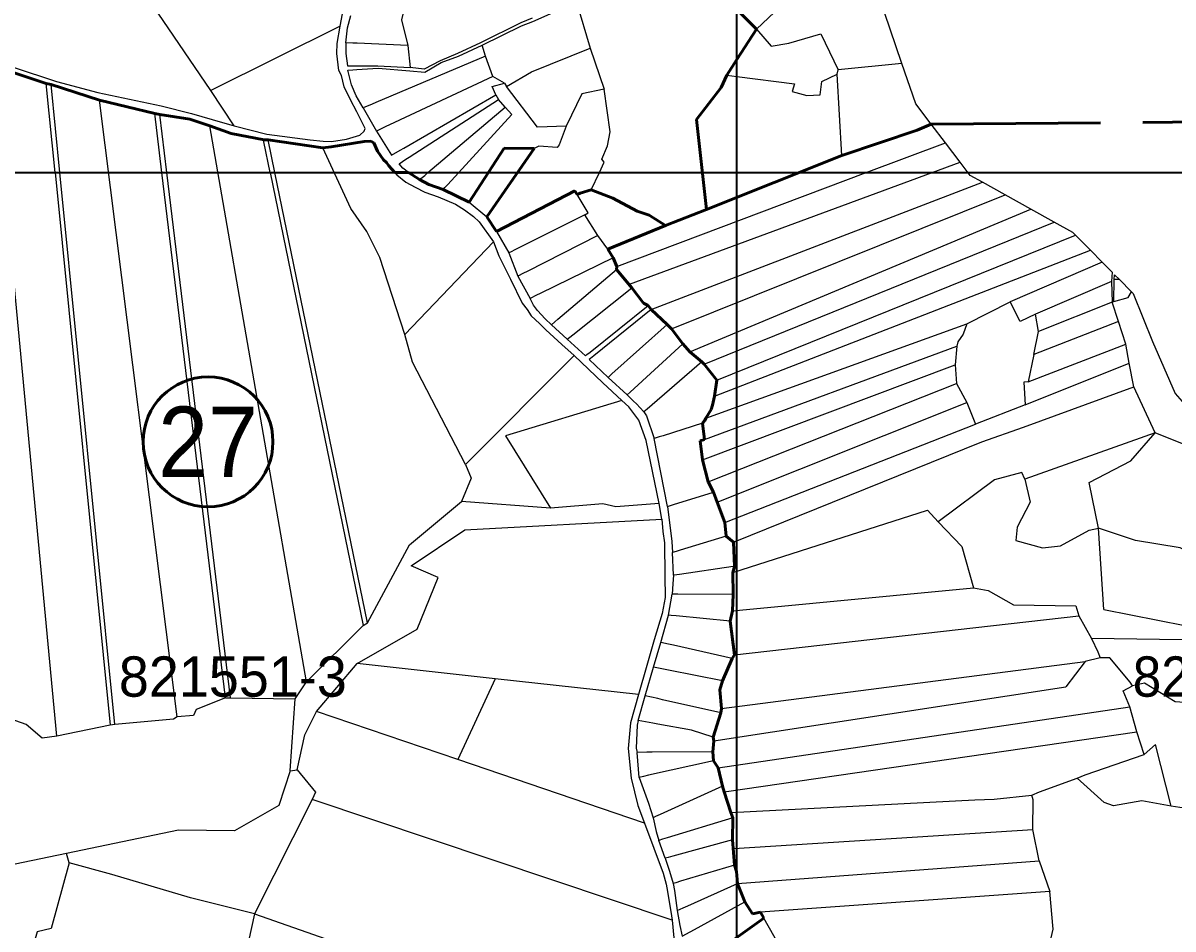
# Model space of a CAD drawing. Header units: metres. Extents: x 548568 to 557107, y 1817749 to 1829427.
# Drawn here: x 553292 to 554433, y 1820250 to 1821148 of the extents above; entities that cross this region are included whole.
import ezdxf
from ezdxf.enums import TextEntityAlignment as Align

# ---------------------------------------------------------------- set-up
doc = ezdxf.new("R2010")
doc.units = ezdxf.units.M
doc.header["$LTSCALE"] = 28
doc.linetypes.add('LONG_DASHED', pattern=[7.5, 6, -1.5])
for name, color, linetype, lineweight in [('10', 7, 'Continuous', 13), ('23', 7, 'Continuous', 13), ('32', 7, 'Continuous', 13), ('34', 7, 'LONG_DASHED', 40), ('54', 7, 'Continuous', 25), ('63', 7, 'Continuous', 40)]:
    doc.layers.add(name, color=color, linetype=linetype, lineweight=lineweight)
doc.layers.add('55', color=7, linetype='Continuous')

msp = doc.modelspace()

# ---------------------------------------------------------------- linework, layer by layer
at = {"layer": '10'}
for p, q in [((553478.05, 1821081.3), (553317.09, 1821319.5)), ((553841.04, 1821169.06), (553854.55, 1821123.48)), ((554019.31, 1821142.43), (554000, 1821161.57)), ((554019.31, 1821142.43), (554000, 1821161.57)), ((553606.49, 1821145.23), (553478.05, 1821081.3)), ((554000, 1821112.14), (554019.31, 1821142.43)), ((554000, 1821112.14), (554019.31, 1821142.43)), ((553854.55, 1821123.48), (553868.24, 1821082.69)), ((553990.02, 1821096.49), (554000, 1821112.14)), ((553990.02, 1821096.49), (554000, 1821112.14)), ((553325.49, 1820440.8), (553262.69, 1821105.69)), ((554099.43, 1821097.52), (554100.46, 1821102)), ((554163.66, 1821108.21), (554100.46, 1821102)), ((553769.5, 1821088.64), (553771.6, 1821085.36)), ((553990.02, 1821096.49), (554000, 1821095.21)), ((554104.22, 1821016.94), (554099.43, 1821097.52)), ((553501.48, 1821046.39), (553478.05, 1821081.3)), ((553444.93, 1820459.89), (553367.88, 1821071.83)), ((553770.29, 1821065.03), (553763.68, 1821072.62)), ((553770.29, 1821065.03), (553776.85, 1821057.48)), ((553573.25, 1820494.71), (553477.13, 1821046.29)), ((554206.73, 1821029.52), (554192.68, 1821048.01)), ((554128.25, 1821000), (554206.73, 1821029.52)), ((554221.37, 1821010.25), (554206.73, 1821029.52)), ((554061.63, 1821000), (554104.22, 1821016.94)), ((554061.63, 1821000), (554104.22, 1821016.94)), ((553855.54, 1820982.78), (553863.54, 1821000)), ((553969.75, 1820963.45), (553965.57, 1821000)), ((553969.75, 1820963.45), (553965.57, 1821000)), ((553969.75, 1820963.45), (554061.63, 1821000)), ((553914.95, 1820864.11), (554243.46, 1820990.46)), ((554265.97, 1820977.94), (554243.46, 1820990.46)), ((553839.14, 1820981.93), (553841.65, 1820978.28)), ((553841.65, 1820978.28), (553839.14, 1820981.93)), ((553935.13, 1820844.84), (554265.97, 1820977.94)), ((554291.45, 1820963.78), (554265.97, 1820977.94)), ((553929.05, 1820947.37), (553969.75, 1820963.45)), ((553953.46, 1820822.23), (554291.45, 1820963.78)), ((554314.76, 1820950.81), (554291.45, 1820963.78)), ((553967.41, 1820810.04), (554314.76, 1820950.81)), ((553871.87, 1820924.07), (553929.05, 1820947.37)), ((553758.64, 1820931.32), (553670.67, 1820839.49)), ((553979.95, 1820794.01), (554335.67, 1820938.05)), ((554350.65, 1820922.86), (554335.67, 1820938.05)), ((553977.73, 1820778.14), (554350.65, 1820922.86)), ((554362.24, 1820911.11), (554350.65, 1820922.86)), ((554362.24, 1820911.11), (554271.04, 1820871.71)), ((554372.19, 1820901.04), (554362.24, 1820911.11)), ((553893.37, 1820889.24), (553880.64, 1820903.83)), ((554379.34, 1820893.79), (554374.02, 1820894.06)), ((554374.59, 1820898.6), (554379.34, 1820893.79)), ((554379.34, 1820893.79), (554391.2, 1820881.76)), ((553895.81, 1820885.67), (553893.37, 1820889.24)), ((553907.48, 1820870.35), (553895.81, 1820885.67)), ((553907.48, 1820870.35), (553895.81, 1820885.67)), ((554371.68, 1820891.88), (554296.13, 1820859.37)), ((554227.99, 1820849.97), (554271.04, 1820871.71)), ((554372.03, 1820871.37), (554299.24, 1820842.43)), ((554378.47, 1820852.41), (554372.03, 1820871.37)), ((553911.99, 1820867.99), (553907.48, 1820870.35)), ((553911.99, 1820867.99), (553907.48, 1820870.35)), ((553925.84, 1820853.98), (553914.95, 1820864.11)), ((553925.84, 1820853.98), (553930.85, 1820849.33)), ((553935.13, 1820844.84), (553930.85, 1820849.33)), ((553969.17, 1820756.23), (554227.99, 1820849.97)), ((554378.47, 1820852.41), (554294.63, 1820819.45)), ((554385.61, 1820829.91), (554378.47, 1820852.41)), ((553946.48, 1820830.06), (553935.13, 1820844.84)), ((553946.48, 1820830.06), (553935.13, 1820844.84)), ((553953.46, 1820822.23), (553946.48, 1820830.06)), ((553953.46, 1820822.23), (553946.48, 1820830.06)), ((553967.83, 1820735.35), (554218.09, 1820827.7)), ((554218.09, 1820827.7), (554216.33, 1820809.37)), ((554389.07, 1820810.95), (554385.61, 1820829.91)), ((553838.7, 1820818.46), (553730.8, 1820710.22)), ((553965.04, 1820812.08), (553953.46, 1820822.23)), ((553965.04, 1820812.08), (553953.46, 1820822.23)), ((553967.41, 1820810.04), (553965.04, 1820812.08)), ((553965.83, 1820715.01), (554216.33, 1820809.37)), ((553979.95, 1820794.01), (553967.41, 1820810.04)), ((554286.05, 1820769.67), (554389.07, 1820810.95)), ((554393.58, 1820787.43), (554389.07, 1820810.95)), ((553977.73, 1820778.14), (553979.95, 1820794.01)), ((553971.54, 1820693.11), (554217.69, 1820790.68)), ((554414.94, 1820741.86), (554393.58, 1820787.43)), ((553980.28, 1820672.99), (554227.9, 1820771.89)), ((554286.05, 1820769.67), (554236.68, 1820750.45)), ((553969.17, 1820756.23), (553974.52, 1820764.88)), ((553967.83, 1820735.35), (553965.94, 1820751.4)), ((553967.83, 1820735.35), (553965.94, 1820751.4)), ((553988.1, 1820652.77), (554236.68, 1820750.45)), ((554414.94, 1820741.86), (554285.65, 1820695.91)), ((553971.54, 1820693.11), (553965.83, 1820715.01)), ((553971.54, 1820693.11), (553965.83, 1820715.01)), ((553976.85, 1820683.03), (553971.54, 1820693.11)), ((553976.85, 1820683.03), (553971.54, 1820693.11)), ((553976.85, 1820683.03), (553980.28, 1820672.99)), ((553976.85, 1820683.03), (553980.28, 1820672.99)), ((553980.28, 1820672.99), (553988.1, 1820652.77)), ((553980.28, 1820672.99), (553988.1, 1820652.77)), ((553988.1, 1820652.77), (553989.3, 1820639.35)), ((553988.1, 1820652.77), (553989.3, 1820639.35)), ((554364.03, 1820566.6), (554358.58, 1820647.13)), ((553996.68, 1820633.34), (553989.3, 1820639.35)), ((553996.68, 1820633.34), (553989.3, 1820639.35)), ((553997.52, 1820609.28), (553996.68, 1820633.34)), ((553997.52, 1820609.28), (553996.68, 1820633.34)), ((553997.52, 1820609.28), (553996.04, 1820603.27)), ((553997.52, 1820609.28), (553996.04, 1820603.27)), ((553996.04, 1820603.27), (553996.15, 1820581.55)), ((554339.24, 1820560.37), (554351.65, 1820537.74)), ((553760.18, 1820497.89), (553623.43, 1820512.89)), ((553984.59, 1820468.25), (554345.45, 1820514.94)), ((553760.18, 1820497.89), (553723.14, 1820417.61)), ((553902.35, 1820482.3), (553760.18, 1820497.89)), ((553497.79, 1820478.82), (553562, 1820478.04)), ((553723.14, 1820417.61), (553582.98, 1820465.36)), ((553983.88, 1820463.94), (553976.28, 1820440.03)), ((553981.52, 1820409.48), (554389.61, 1820470.1)), ((554396.63, 1820445), (554389.61, 1820470.1)), ((553378.4, 1820451.7), (553325.49, 1820440.8)), ((553976.28, 1820440.03), (553977.13, 1820436.3)), ((553987.2, 1820385.54), (554396.63, 1820445)), ((554403.94, 1820422.64), (554396.63, 1820445)), ((553976.05, 1820425.41), (553977.13, 1820436.3)), ((553976.05, 1820425.41), (553977.13, 1820436.3)), ((553908.34, 1820354.52), (553723.14, 1820417.61)), ((553976.74, 1820416.25), (553976.05, 1820425.41)), ((553985.75, 1820391.22), (553981.52, 1820409.48)), ((553987.2, 1820385.54), (553985.75, 1820391.22)), ((553993.89, 1820365.15), (553987.2, 1820385.54)), ((553578.82, 1820377.89), (553521.48, 1820264.74)), ((553935.8, 1820258.29), (553578.82, 1820377.89)), ((553996.09, 1820359.72), (553993.89, 1820365.15)), ((553995.61, 1820337.95), (553996.09, 1820359.72)), ((553995.61, 1820337.95), (553996.09, 1820359.72)), ((553996.84, 1820329.49), (554293.41, 1820348.11)), ((554299.63, 1820317.3), (554293.41, 1820348.11)), ((553996.84, 1820329.49), (553995.61, 1820337.95)), ((553335.02, 1820324.55), (553244.03, 1820305.72)), ((553337.76, 1820315.3), (553335.02, 1820324.55)), ((553997.69, 1820312.87), (553996.84, 1820329.49)), ((553997.69, 1820312.87), (553996.84, 1820329.49)), ((554000.6, 1820294.85), (554299.63, 1820317.3)), ((553521.48, 1820264.74), (553511.97, 1820221.89)), ((553521.48, 1820264.74), (553881.12, 1820138.85)), ((554026.55, 1820260.14), (554023.25, 1820266.4)), ((554026.55, 1820260.14), (554023.25, 1820266.4))]:
    msp.add_line(p, q, dxfattribs=at)
for points in [[(554094.41, 1821236.22), (554090.47, 1821226.55), (554091.97, 1821219.06), (554091.84, 1821214.54), (554041.84, 1821175.37), (554037.17, 1821159.24), (554019.31, 1821142.43)], [(554163.66, 1821108.21), (554146.3, 1821158.75), (554148.09, 1821207.94)], [(553672.84, 1821175.79), (553667.27, 1821151.57), (553673.55, 1821126.01), (553675.88, 1821104.18)], [(554019.31, 1821142.43), (554033.9, 1821125.31), (554051.58, 1821128.33), (554083.33, 1821137.58), (554100.46, 1821102)], [(553673.55, 1821126.01), (553623.2, 1821128.23), (553619.2, 1821128.41), (553612.2, 1821128.72)], [(553760.76, 1821077.03), (553757.11, 1821085.32), (553769.5, 1821088.64), (553757.83, 1821095.35), (553750.51, 1821115.39), (553747.24, 1821126.4)], [(553771.6, 1821085.36), (553796.26, 1821099.85), (553854.55, 1821123.48)], [(553750.51, 1821115.39), (553642.02, 1821069.55), (553638.27, 1821067.97), (553629.33, 1821064.19)], [(554192.68, 1821048.01), (554177.44, 1821068.08), (554163.66, 1821108.21)], [(553757.83, 1821095.35), (553655.47, 1821047.29), (553651.83, 1821045.58), (553642.36, 1821041.13)], [(553965.57, 1821000), (553962.98, 1821022.7), (553959.77, 1821052.68), (553984.45, 1821084.47), (553990.02, 1821096.49)], [(553965.57, 1821000), (553962.98, 1821022.7), (553959.77, 1821052.68), (553984.45, 1821084.47), (553990.02, 1821096.49)], [(554000, 1821095.21), (554057.23, 1821087.89), (554054.88, 1821080.35), (554069.22, 1821076.39), (554082.46, 1821077.03), (554084.13, 1821090.32), (554099.43, 1821097.52)], [(553830.79, 1821045.96), (553802.1, 1821044.91), (553771.6, 1821085.36)], [(553868.24, 1821082.69), (553846.02, 1821078.16), (553830.79, 1821045.96)], [(553863.54, 1821000), (553868.37, 1821010.38), (553865.97, 1821013.15), (553871.63, 1821026.53), (553874.15, 1821040.48), (553868.24, 1821082.69)], [(553685.33, 1820993.01), (553690.3, 1820997.22), (553693.52, 1820999.95), (553770.29, 1821065.03)], [(553708.61, 1820983.2), (553710.36, 1820985.1), (553713.12, 1820988.11), (553776.85, 1821057.48)], [(553830.79, 1821045.96), (553823.7, 1821027.52), (553821.67, 1821024.86), (553803.51, 1821026.36), (553798.75, 1821023.93)], [(554192.68, 1821048.01), (554178.7, 1821042.1), (554104.22, 1821016.94)], [(554192.68, 1821048.01), (554178.7, 1821042.1), (554104.22, 1821016.94)], [(553670.67, 1820839.49), (553645.85, 1820915.7), (553633.06, 1820941.67), (553616.93, 1820964.4), (553589.15, 1821024.45)], [(553798.75, 1821023.93), (553769.17, 1821024.34), (553736.61, 1820973.93), (553734.43, 1820970.56), (553734.4, 1820970.51)], [(553736.61, 1820973.93), (553769.17, 1821024.34), (553798.75, 1821023.93)], [(553752.02, 1820956.11), (553753.82, 1820958.72), (553756.16, 1820962.12), (553798.75, 1821023.93)], [(553752.02, 1820956.11), (553753.82, 1820958.72), (553756.16, 1820962.12), (553798.75, 1821023.93)], [(553895.81, 1820885.67), (553893.37, 1820889.24), (554193.59, 1821000), (554221.37, 1821010.25)], [(554243.46, 1820990.46), (554231.24, 1820997.25), (554221.37, 1821010.25)], [(553880.88, 1820906.94), (553877.2, 1820915.57), (553871.87, 1820924.07), (553929.05, 1820947.37), (553969.75, 1820963.45), (554061.63, 1821000)], [(553893.37, 1820889.24), (553880.64, 1820903.83), (553880.88, 1820906.94), (554128.25, 1821000)], [(553734.4, 1820970.51), (553734.43, 1820970.56), (553736.61, 1820973.93)], [(553839.14, 1820981.93), (553763.47, 1820942.55), (553761.49, 1820941.52)], [(553839.14, 1820981.93), (553767.02, 1820944.4), (553763.47, 1820942.55), (553761.49, 1820941.52)], [(553841.65, 1820978.28), (553844.53, 1820979.52), (553855.54, 1820982.78)], [(553841.65, 1820978.28), (553844.53, 1820979.52), (553855.54, 1820982.78)], [(553849.04, 1820958.23), (553852.33, 1820960.01), (553841.65, 1820978.28)], [(553855.54, 1820982.78), (553877, 1820974.73), (553901.02, 1820961.63), (553913, 1820957.73), (553929.05, 1820947.37)], [(553929.05, 1820947.37), (553913, 1820957.73), (553901.02, 1820961.63), (553877, 1820974.73), (553855.54, 1820982.78)], [(553871.87, 1820924.07), (553862.01, 1820937.71), (553849.04, 1820958.23), (553779.63, 1820923.19), (553776.06, 1820921.39), (553773.92, 1820920.31)], [(554335.67, 1820938.05), (554333.17, 1820940.58), (554314.76, 1820950.81)], [(553862.01, 1820937.71), (553791.91, 1820901.96), (553788.35, 1820900.14), (553782.61, 1820897.21)], [(553880.64, 1820903.83), (553880.88, 1820906.94), (553877.2, 1820915.57), (553871.87, 1820924.07)], [(553877.2, 1820915.57), (553804.87, 1820880.12), (553801.27, 1820878.36), (553794.79, 1820875.18)], [(553816, 1820848.99), (553819.36, 1820851.84), (553822.42, 1820854.44), (553880.64, 1820903.83)], [(553831.57, 1820834.58), (553834.2, 1820836.68), (553837.36, 1820839.18), (553895.81, 1820885.67)], [(554296.13, 1820859.37), (554280.89, 1820852.33), (554271.04, 1820871.71)], [(554373.9, 1820871.96), (554388.13, 1820876.05), (554391.2, 1820881.76)], [(554391.2, 1820881.76), (554393.07, 1820879.87), (554412.29, 1820832.29), (554434.54, 1820780.66), (554450.73, 1820762.44), (554487.15, 1820744.22), (554537.73, 1820735.11), (554596.21, 1820721.29)], [(553935.13, 1820844.84), (553930.85, 1820849.33), (553914.95, 1820864.11), (553911.99, 1820867.99)], [(553930.85, 1820849.33), (553875.97, 1820800.2), (553872.98, 1820797.52), (553872.19, 1820796.81)], [(554227.99, 1820849.97), (554224.5, 1820839.69), (554219.23, 1820832.18), (554218.09, 1820827.7)], [(554294.63, 1820819.45), (554299.24, 1820842.43), (554296.13, 1820859.37)], [(553730.8, 1820710.22), (553678.19, 1820811.9), (553670.67, 1820839.49)], [(553946.48, 1820830.06), (553894.19, 1820782.3), (553891.23, 1820779.6), (553891.08, 1820779.46)], [(554294.63, 1820819.45), (554288.82, 1820792.47), (554385.61, 1820829.91)], [(553965.04, 1820812.08), (553910.86, 1820765.31), (553907.83, 1820762.69), (553907.76, 1820762.63)], [(553977.73, 1820778.14), (553979.95, 1820794.01), (553967.41, 1820810.04), (553965.04, 1820812.08)], [(554216.33, 1820809.37), (554217.69, 1820790.68), (554227.9, 1820771.89), (554236.68, 1820750.45)], [(554288.82, 1820792.47), (554284.68, 1820791.97), (554286.05, 1820769.67)], [(553996.68, 1820633.34), (554242.98, 1820732.89), (554284.36, 1820747.52), (554393.58, 1820787.43)], [(553885.89, 1820774.01), (553770.35, 1820738.93), (553814.94, 1820667.01)], [(553969.17, 1820756.23), (553974.52, 1820764.88), (553975.63, 1820769.32), (553977.73, 1820778.14)], [(553974.52, 1820764.88), (553975.63, 1820769.32), (553977.73, 1820778.14)], [(553965.94, 1820751.4), (553926.85, 1820738.94), (553922.99, 1820737.71), (553917.97, 1820736.11)], [(553965.94, 1820751.4), (553968.09, 1820753.92), (553969.17, 1820756.23)], [(553965.94, 1820751.4), (553968.09, 1820753.92), (553969.17, 1820756.23)], [(553965.83, 1820715.01), (553963.69, 1820734.02), (553967.83, 1820735.35)], [(553965.83, 1820715.01), (553963.69, 1820734.02), (553967.83, 1820735.35)], [(554358.58, 1820647.13), (554349.21, 1820692.67), (554390.73, 1820714), (554414.94, 1820741.86)], [(554535.21, 1820706.14), (554525.07, 1820713.91), (554480.88, 1820726.1), (554470.81, 1820719.29), (554414.94, 1820741.86)], [(553730.8, 1820710.22), (553736.47, 1820696.9), (553726.7, 1820673.75)], [(554285.65, 1820695.91), (554282.43, 1820702.48), (554255.57, 1820695.23), (554199.64, 1820653.64)], [(554285.65, 1820695.91), (554290.99, 1820673.16), (554277.99, 1820648.17), (554276.59, 1820634.94), (554303.03, 1820627.76), (554321.07, 1820629.58), (554349.42, 1820645.11), (554358.58, 1820647.13)], [(553931.03, 1820668.83), (553933.13, 1820669.48), (553937, 1820670.68), (553976.85, 1820683.03)], [(553996.04, 1820603.27), (554189.04, 1820665.07), (554199.64, 1820653.64)], [(554199.64, 1820653.64), (554223.13, 1820628.98), (554234.69, 1820587.87)], [(554468.24, 1820612.76), (554439.62, 1820627.83), (554395.32, 1820635), (554358.58, 1820647.13)], [(553989.3, 1820639.35), (553943.67, 1820625.39), (553939.8, 1820624.2), (553936.08, 1820623.06)], [(553997.52, 1820609.28), (553996.16, 1820609.08), (553942.93, 1820601.26), (553937.87, 1820600.52), (553937.24, 1820600.43)], [(553996.04, 1820603.27), (553996.15, 1820581.55), (553995.74, 1820565.22), (554234.69, 1820587.87)], [(554234.69, 1820587.87), (554249.32, 1820585.49), (554274.27, 1820571.06), (554335.99, 1820570.04), (554339.24, 1820560.37)], [(553996.15, 1820581.55), (553995.74, 1820565.22), (553993.43, 1820555.01), (553939.84, 1820560.11), (553934.87, 1820560.58), (553932.28, 1820560.83)], [(553996.15, 1820581.55), (553941.49, 1820581.78), (553936.48, 1820581.8), (553935.7, 1820581.8)], [(553995.74, 1820565.22), (553993.43, 1820555.01), (553997.63, 1820521.42), (554339.24, 1820560.37)], [(554364.03, 1820566.6), (554444.16, 1820550.56), (554525.57, 1820548.51)], [(553993.43, 1820555.01), (553997.63, 1820521.42), (553995.21, 1820518.01), (553937.12, 1820531.02), (553932.24, 1820532.11), (553924.61, 1820533.82)], [(554351.65, 1820537.74), (554357.86, 1820524.48), (554360.16, 1820518.53)], [(554586.62, 1820523.48), (554512.94, 1820524.2), (554441.74, 1820536.44), (554351.65, 1820537.74)], [(553995.21, 1820518.01), (553985.85, 1820495.63), (553932.17, 1820506.39), (553927.26, 1820507.37), (553917.22, 1820509.38)], [(553997.63, 1820521.42), (553995.21, 1820518.01), (553985.85, 1820495.63)], [(554360.16, 1820518.53), (554345.45, 1820514.94), (554326.18, 1820489.91)], [(554392.33, 1820490.83), (554390.08, 1820494.3), (554369.95, 1820518.72), (554360.16, 1820518.53)], [(553985.85, 1820495.63), (553983.03, 1820486.67), (553984.59, 1820468.25)], [(553985.85, 1820495.63), (553983.03, 1820486.67), (553984.59, 1820468.25)], [(553984.59, 1820468.25), (553983.88, 1820463.94), (553976.28, 1820440.03), (553977.13, 1820436.3), (554326.18, 1820489.91)], [(554389.61, 1820470.1), (554383.14, 1820485.77), (554392.33, 1820490.83)], [(554586.19, 1820451.67), (554574.82, 1820456.52), (554555.9, 1820458.75), (554504.78, 1820473.73), (554486.51, 1820471.43), (554434.73, 1820474.97), (554404.28, 1820493.57), (554392.33, 1820490.83)], [(553492.9, 1820478.89), (553463.58, 1820467.27), (553461.06, 1820461.32), (553444.93, 1820459.89)], [(553984.59, 1820468.25), (553983.88, 1820463.94), (553926.27, 1820477.01), (553921.44, 1820478.11), (553908.99, 1820480.94)], [(553325.49, 1820440.8), (553311.04, 1820438.97), (553294.89, 1820452.54), (553268.49, 1820461.54)], [(553444.93, 1820459.89), (553441.03, 1820457.64), (553383.12, 1820452.41)], [(553976.28, 1820440.03), (553955.09, 1820446.89), (553921.42, 1820452.86), (553916.65, 1820453.71), (553902, 1820456.31)], [(554430.81, 1820371.44), (554415.02, 1820432.55), (554403.94, 1820422.64)], [(553976.05, 1820425.41), (553915.8, 1820424.9), (553910.77, 1820424.86), (553901.02, 1820424.78)], [(553976.74, 1820416.25), (553912.14, 1820402.02), (553907.23, 1820400.94), (553902.99, 1820400.01)], [(553981.52, 1820409.48), (553976.74, 1820416.25), (553976.05, 1820425.41)], [(553996.09, 1820359.72), (553993.89, 1820365.15), (553987.2, 1820385.54), (553985.75, 1820391.22), (553981.52, 1820409.48), (553976.74, 1820416.25)], [(554337.37, 1820399.16), (554345.47, 1820402.61), (554403.94, 1820422.64)], [(553557.02, 1820406.5), (553545.71, 1820371.92), (553501.8, 1820347.06), (553446.1, 1820347.53), (553335.02, 1820324.55)], [(553563.85, 1820407.31), (553582.01, 1820385.42), (553578.82, 1820377.89)], [(554292.58, 1820382.47), (554300.09, 1820385.56), (554337.37, 1820399.16)], [(554430.81, 1820371.44), (554401.53, 1820376.59), (554373.57, 1820371.63), (554364.19, 1820375.11), (554337.37, 1820399.16)], [(553985.75, 1820391.22), (553923.75, 1820363.11), (553919.17, 1820361.03), (553916.81, 1820359.96)], [(553993.89, 1820365.15), (554236.08, 1820377.55), (554255.08, 1820378.33), (554292.58, 1820382.47)], [(554293.41, 1820348.11), (554293.99, 1820377.54), (554292.58, 1820382.47)], [(554513.05, 1820310.34), (554470.79, 1820342.93), (554454.63, 1820359.52), (554452.33, 1820368.16), (554430.81, 1820371.44)], [(553996.09, 1820359.72), (553930.9, 1820340.03), (553926.12, 1820338.59), (553922.55, 1820337.51)], [(553996.84, 1820329.49), (553995.61, 1820337.95), (553936.51, 1820321.83), (553931.69, 1820320.51), (553928.9, 1820319.75)], [(553337.76, 1820315.3), (553319.99, 1820250.19), (553305.81, 1820246.7), (553295.73, 1820211.39)], [(553521.48, 1820264.74), (553458.1, 1820280.32), (553380, 1820303.75), (553337.76, 1820315.3)], [(553997.69, 1820312.87), (553944.07, 1820296.86), (553939.27, 1820295.43), (553936.7, 1820294.66)], [(554000.6, 1820294.85), (553999.55, 1820306.76), (553997.69, 1820312.87)], [(554000.6, 1820294.85), (553999.55, 1820306.76), (553997.69, 1820312.87)], [(554299.63, 1820317.3), (554310.46, 1820286.67), (554023.25, 1820266.4)], [(553940.83, 1820267.94), (553946.56, 1820270.52), (553951.17, 1820272.6), (554000.6, 1820294.85)], [(554007.74, 1820276.53), (554003.13, 1820288.23), (554000.6, 1820294.85)], [(554007.74, 1820276.53), (554003.13, 1820288.23), (554000.6, 1820294.85)], [(554309.47, 1820230.99), (554313.68, 1820249.36), (554310.46, 1820286.67)], [(553945.56, 1820242.37), (553953.53, 1820246.75), (553958.01, 1820249.21), (554007.74, 1820276.53)], [(554007.74, 1820276.53), (554015.5, 1820264.57), (554023.25, 1820266.4)], [(554023.25, 1820266.4), (554015.5, 1820264.57), (554007.74, 1820276.53)], [(554026.55, 1820260.14), (553964.7, 1820216.31), (553960.38, 1820213.25)], [(554046.46, 1820225.25), (554026.55, 1820260.14), (553968.77, 1820219.2), (553960.38, 1820213.25)]]:
    msp.add_lwpolyline(points, dxfattribs=at)
at = {"layer": '23'}
for p, q in [((553323.69, 1821000), (553314.87, 1821088.36)), ((553760.76, 1821077.03), (553763.68, 1821072.62)), ((553629.33, 1821064.19), (553642.36, 1821041.13)), ((553323.69, 1821000), (553378.4, 1820451.7)), ((553383.12, 1820452.41), (553328.42, 1821000)), ((553492.9, 1820478.89), (553429.76, 1821000)), ((553497.79, 1820478.82), (553434.71, 1821000)), ((553537.15, 1821000), (553629.26, 1820550.76)), ((553633.54, 1820553.29), (553541.65, 1821000)), ((553708.61, 1820983.2), (553734.4, 1820970.51)), ((553708.61, 1820983.2), (553734.4, 1820970.51)), ((553734.4, 1820970.51), (553752.02, 1820956.11)), ((553752.02, 1820956.11), (553761.49, 1820941.52)), ((553752.02, 1820956.11), (553761.49, 1820941.52)), ((553782.61, 1820897.21), (553794.79, 1820875.18)), ((554372.19, 1820901.04), (554371.68, 1820891.88)), ((554371.68, 1820891.88), (554372.03, 1820871.37)), ((554372.03, 1820871.37), (554373.9, 1820871.96)), ((553914.95, 1820864.11), (553911.99, 1820867.99)), ((553816, 1820848.99), (553831.57, 1820834.58)), ((553831.57, 1820834.58), (553849.69, 1820818.12)), ((553853.5, 1820814.52), (553872.19, 1820796.81)), ((553891.08, 1820779.46), (553872.19, 1820796.81)), ((553891.08, 1820779.46), (553896.89, 1820773.93)), ((553931.03, 1820668.83), (553917.97, 1820736.11)), ((553937.24, 1820600.43), (553936.08, 1820623.06)), ((553932.28, 1820560.83), (553935.7, 1820581.8)), ((553924.61, 1820533.82), (553932.28, 1820560.83)), ((553917.22, 1820509.38), (553924.61, 1820533.82)), ((553908.99, 1820480.94), (553917.22, 1820509.38)), ((553492.9, 1820478.89), (553497.79, 1820478.82)), ((553902, 1820456.31), (553908.99, 1820480.94)), ((553383.12, 1820452.41), (553378.4, 1820451.7)), ((553902.99, 1820400.01), (553901.02, 1820424.78)), ((553928.9, 1820319.75), (553922.55, 1820337.51))]:
    msp.add_line(p, q, dxfattribs=at)
for points in [[(553317.09, 1821319.5), (553312.97, 1821320.8), (553253.8, 1821330.14), (553240.19, 1821121.78), (553241.99, 1821118.86), (553282.07, 1821104.42), (553325.08, 1821090.48), (553366.19, 1821079.3), (553428.88, 1821066.15), (553458.9, 1821058.45), (553479.61, 1821052.61), (553501.48, 1821046.39)], [(553747.24, 1821126.4), (553786.4, 1821145.62), (553797.57, 1821149.98), (553841.04, 1821169.06)], [(553606.49, 1821145.23), (553608.64, 1821157.43)], [(553501.48, 1821046.39), (553533.63, 1821038.16), (553576.8, 1821032.42), (553589.77, 1821031.09), (553597.89, 1821030.97), (553612.73, 1821033.21), (553626.13, 1821037.03), (553630.34, 1821041.12), (553631.24, 1821043.79), (553623.06, 1821060.33), (553616.84, 1821072.19), (553610.41, 1821084.96), (553607.69, 1821096.26), (553605.32, 1821101.21), (553603.32, 1821118.28), (553603.62, 1821128.01), (553606.49, 1821145.23)], [(553612.2, 1821128.72), (553613.74, 1821143.75), (553617.14, 1821155.82)], [(553796.8, 1821153.08), (553785.62, 1821148.47), (553745.76, 1821128.87), (553722.7, 1821118.22), (553705.53, 1821110.76), (553689.67, 1821102.64), (553675.88, 1821104.18)], [(553612.2, 1821128.72), (553612.17, 1821118.02), (553613.68, 1821106.02), (553619.09, 1821105.98), (553623.08, 1821105.95)], [(553623.07, 1821102.19), (553644.19, 1821103.42), (553675.74, 1821100.83), (553690.55, 1821099.66), (553706.51, 1821109.08), (553723.9, 1821115.53), (553747.24, 1821126.4)], [(553323.69, 1821000), (553314.87, 1821088.36), (553280.42, 1821099.52), (553262.69, 1821105.69)], [(553314.87, 1821088.36), (553280.42, 1821099.52), (553262.69, 1821105.69)], [(553629.33, 1821064.19), (553622.31, 1821076.02), (553617.57, 1821087.13), (553614.24, 1821101.67), (553619.07, 1821101.95), (553623.07, 1821102.19)], [(553623.08, 1821105.95), (553644, 1821105.81), (553675.88, 1821104.18)], [(553328.42, 1821000), (553319.7, 1821087.28), (553367.88, 1821071.83)], [(553328.42, 1821000), (553319.7, 1821087.28), (553367.88, 1821071.83)], [(553642.36, 1821041.13), (553657.38, 1821017.15), (553666.13, 1821022.22), (553669.6, 1821024.23), (553760.76, 1821077.03)], [(553429.76, 1821000), (553422.66, 1821058.58), (553367.88, 1821071.83)], [(553429.76, 1821000), (553422.66, 1821058.58), (553367.88, 1821071.83)], [(553674.22, 1821000), (553668.52, 1821004.32), (553664.95, 1821008.8), (553671.71, 1821013.17), (553675.08, 1821015.35), (553763.68, 1821072.62)], [(553434.71, 1821000), (553427.74, 1821057.55), (553457.42, 1821052.89), (553477.13, 1821046.29)], [(553434.71, 1821000), (553427.74, 1821057.55), (553457.42, 1821052.89), (553477.13, 1821046.29)], [(553537.15, 1821000), (553530.87, 1821030.65), (553530.98, 1821032.61), (553498.51, 1821038.81), (553477.13, 1821046.29)], [(553537.15, 1821000), (553530.87, 1821030.65), (553530.98, 1821032.61), (553498.51, 1821038.81), (553477.13, 1821046.29)], [(553541.65, 1821000), (553535, 1821032.35), (553575.65, 1821026.62), (553589.15, 1821024.45)], [(553541.65, 1821000), (553535, 1821032.35), (553573.35, 1821026.94)], [(553660.68, 1821000), (553654.62, 1821006.65), (553652.6, 1821009.95), (553649.52, 1821012.77), (553643.41, 1821021.16), (553639.78, 1821029.49), (553636.98, 1821031.14), (553630.2, 1821030.87), (553613.18, 1821027.88), (553597.61, 1821025.4), (553589.15, 1821024.45)], [(553636.98, 1821031.14), (553630.2, 1821030.87), (553613.18, 1821027.88), (553609.63, 1821027.31)], [(553643.41, 1821021.16), (553639.78, 1821029.49), (553636.98, 1821031.14)], [(553573.35, 1821026.94), (553575.65, 1821026.62), (553589.15, 1821024.45)], [(553609.63, 1821027.31), (553597.61, 1821025.4), (553589.15, 1821024.45)], [(553660.68, 1821000), (553654.62, 1821006.65), (553652.6, 1821009.95), (553649.52, 1821012.77), (553643.41, 1821021.16)], [(553660.68, 1821000), (553662.64, 1820997.85), (553671.68, 1820990.65), (553680.98, 1820985.36), (553690.59, 1820980.63), (553703.74, 1820976.05), (553721.02, 1820968.51), (553729.81, 1820963.08), (553738.88, 1820956.36), (553744.51, 1820951.21), (553758.64, 1820931.32)], [(553674.22, 1821000), (553676.63, 1820998.17), (553685.33, 1820993.01)], [(553674.22, 1821000), (553676.63, 1820998.17), (553685.33, 1820993.01)], [(553708.61, 1820983.2), (553694.4, 1820988.26), (553685.33, 1820993.01)], [(553708.61, 1820983.2), (553694.4, 1820988.26), (553685.33, 1820993.01)], [(553761.49, 1820941.52), (553773.92, 1820920.31), (553782.61, 1820897.21)], [(553758.64, 1820931.32), (553763.72, 1820917.26), (553775.3, 1820894.26), (553786.94, 1820870.36), (553792, 1820864.21), (553796.03, 1820857.81), (553804.12, 1820850.23), (553810.37, 1820844.08), (553826.42, 1820829.33), (553838.7, 1820818.46)], [(554373.9, 1820871.96), (554374.02, 1820894.06), (554374.59, 1820898.6)], [(553816, 1820848.99), (553809.85, 1820854.76), (553802.19, 1820863.1), (553798.39, 1820868.52), (553794.79, 1820875.18)], [(553849.69, 1820818.12), (553851.24, 1820819.36), (553854.39, 1820821.88), (553911.99, 1820867.99)], [(553914.95, 1820864.11), (553858.04, 1820818.18), (553854.91, 1820815.66), (553853.5, 1820814.52)], [(553838.7, 1820818.46), (553867.08, 1820791.29), (553885.89, 1820774.01)], [(553922.86, 1820671.77), (553910.12, 1820734.27), (553902.59, 1820754.37), (553892.82, 1820767.73), (553885.89, 1820774.01)], [(553896.89, 1820773.93), (553897.53, 1820773.33), (553900.32, 1820770.41), (553907.76, 1820762.63)], [(553907.76, 1820762.63), (553910.17, 1820758.58), (553917.97, 1820736.11)], [(553931.03, 1820668.83), (553935.52, 1820633.93), (553936.08, 1820623.06)], [(553925.58, 1820656.31), (553926.48, 1820644.07), (553928.25, 1820632.71), (553928.59, 1820599.78), (553928.79, 1820578.52), (553925.72, 1820562.47), (553918.02, 1820536.57), (553910.58, 1820510.86), (553902.35, 1820482.3)], [(553937.24, 1820600.43), (553936.6, 1820591.91), (553935.7, 1820581.8)], [(553902.35, 1820482.3), (553894.33, 1820454.22), (553892.09, 1820428.76), (553895.23, 1820399.28), (553901.84, 1820372.09), (553908.34, 1820354.52)], [(553902, 1820456.31), (553901.04, 1820451.91), (553900.08, 1820429.09), (553901.02, 1820424.78)], [(553902.99, 1820400.01), (553912.2, 1820374.33), (553916.81, 1820359.96)], [(553916.81, 1820359.96), (553919.95, 1820346.12), (553922.55, 1820337.51)], [(553908.34, 1820354.52), (553926.73, 1820304.98), (553929.91, 1820294.14), (553931.17, 1820286.78), (553935.05, 1820262.58), (553935.8, 1820258.29)], [(553928.9, 1820319.75), (553933.12, 1820306.87), (553936.7, 1820294.66)], [(553936.7, 1820294.66), (553938.01, 1820287.81), (553940.83, 1820267.94)], [(553940.83, 1820267.94), (553943.32, 1820252.96), (553945.56, 1820242.37)], [(553935.8, 1820258.29), (553937.28, 1820240.65), (553939.77, 1820231.91), (553944.67, 1820221.05), (553954.39, 1820209.31), (553961.54, 1820200.72), (553970.65, 1820190.71), (553985.19, 1820173.85)]]:
    msp.add_lwpolyline(points, dxfattribs=at)
at = {"layer": '32'}
for p, q in [((553814.94, 1820667.01), (553726.7, 1820673.75)), ((553925.58, 1820656.31), (553922.86, 1820671.77)), ((553629.26, 1820550.76), (553633.54, 1820553.29)), ((553573.25, 1820494.71), (553629.26, 1820550.76)), ((553582.98, 1820465.36), (553623.43, 1820512.89)), ((553562, 1820478.04), (553573.25, 1820494.71)), ((553557.02, 1820406.5), (553562, 1820478.04)), ((553557.02, 1820406.5), (553563.85, 1820407.31))]:
    msp.add_line(p, q, dxfattribs=at)
for points in [[(553633.54, 1820553.29), (553675.34, 1820630.61), (553726.7, 1820673.75)], [(553922.86, 1820671.77), (553880.06, 1820668.41), (553867.08, 1820671.24), (553814.94, 1820667.01)], [(553623.43, 1820512.89), (553682.83, 1820547.16), (553703.53, 1820598.4), (553676.9, 1820609.74), (553730.13, 1820645.44), (553925.58, 1820656.31)], [(553563.85, 1820407.31), (553571.48, 1820442.05), (553582.98, 1820465.36)]]:
    msp.add_lwpolyline(points, dxfattribs=at)
at = {"layer": '34'}
for points in [[(554000, 1821232.81), (553969.52, 1821231.64), (553954.1, 1821224.75), (553962.38, 1821204.02), (553969.53, 1821191.77), (554019.31, 1821142.43), (554000, 1821112.14), (553990.02, 1821096.49), (553984.45, 1821084.47), (553959.77, 1821052.68), (553969.75, 1820963.45)], [(553262.69, 1821105.69), (553314.87, 1821088.36), (553319.7, 1821087.28), (553367.88, 1821071.83), (553422.66, 1821058.58), (553427.74, 1821057.55), (553457.42, 1821052.89), (553477.13, 1821046.29), (553498.51, 1821038.81), (553530.98, 1821032.61), (553535, 1821032.35), (553589.15, 1821024.45), (553597.61, 1821025.4), (553630.2, 1821030.87), (553636.98, 1821031.14), (553639.78, 1821029.49), (553643.41, 1821021.16), (553649.52, 1821012.77), (553652.6, 1821009.95), (553654.62, 1821006.65), (553660.68, 1821000), (553674.22, 1821000), (553685.33, 1820993.01), (553694.4, 1820988.26), (553708.61, 1820983.2), (553734.43, 1820970.56)], [(553734.43, 1820970.56), (553769.17, 1821024.34), (553798.75, 1821023.93), (553752.02, 1820956.11), (553761.49, 1820941.52), (553839.14, 1820981.93), (553841.65, 1820978.28), (553844.53, 1820979.52), (553855.54, 1820982.78), (553877, 1820974.73), (553901.02, 1820961.63), (553913, 1820957.73), (553929.05, 1820947.37), (553969.75, 1820963.45), (554104.22, 1821016.94), (554178.7, 1821042.1), (554192.68, 1821048.01), (554990.04, 1821054.55)], [(553929.05, 1820947.37), (553871.87, 1820924.07), (553877.2, 1820915.57), (553880.88, 1820906.94), (553880.64, 1820903.83), (553895.81, 1820885.67), (553907.48, 1820870.35), (553911.99, 1820867.99), (553914.95, 1820864.11), (553930.85, 1820849.33), (553935.13, 1820844.84), (553946.48, 1820830.06), (553953.46, 1820822.23), (553965.04, 1820812.08), (553967.41, 1820810.04), (553979.95, 1820794.01), (553977.73, 1820778.14), (553975.63, 1820769.32), (553974.52, 1820764.88), (553969.17, 1820756.23), (553968.09, 1820753.92), (553965.94, 1820751.4), (553967.83, 1820735.35), (553963.69, 1820734.02), (553965.83, 1820715.01), (553971.54, 1820693.11), (553976.85, 1820683.03), (553980.28, 1820672.99), (553988.1, 1820652.77), (553989.3, 1820639.35), (553996.68, 1820633.34), (553997.52, 1820609.28), (553996.04, 1820603.27), (553996.15, 1820581.55), (553995.74, 1820565.22), (553993.43, 1820555.01), (553997.63, 1820521.42), (553995.21, 1820518.01), (553985.85, 1820495.63), (553983.03, 1820486.67), (553984.59, 1820468.25), (553983.88, 1820463.94), (553976.28, 1820440.03), (553977.13, 1820436.3), (553976.05, 1820425.41), (553976.74, 1820416.25), (553981.52, 1820409.48), (553985.75, 1820391.22), (553987.2, 1820385.54), (553993.89, 1820365.15), (553996.09, 1820359.72), (553995.61, 1820337.95), (553997.69, 1820312.87), (553999.55, 1820306.76), (554000.6, 1820294.85), (554007.74, 1820276.53), (554015.5, 1820264.57), (554023.25, 1820266.4), (554026.55, 1820260.14), (553960.38, 1820213.25)]]:
    msp.add_lwpolyline(points, dxfattribs=at)
at = {"layer": '54'}
for p, q in [((554000, 1819000), (554000, 1825000)), ((552000, 1821000), (555000, 1821000))]:
    msp.add_line(p, q, dxfattribs=at)
at = {"layer": '63'}
msp.add_circle((553475.43, 1820732.84), 64.42, dxfattribs=at)

# ---------------------------------------------------------------- texts
at = {"layer": '34', "width": 0.95}
msp.add_text('27', height=70, dxfattribs=at).set_placement((553475.43, 1820697.84), align=Align.CENTER)
at = {"layer": '55'}
msp.add_text('821551-3', height=40, dxfattribs=at).set_placement((553500, 1820480), align=Align.CENTER)
at = {"layer": '55', "width": 0.95}
msp.add_text('821554-1', height=40, dxfattribs=at).set_placement((554499.99, 1820480), align=Align.CENTER)

doc.saveas('drawing.dxf')
